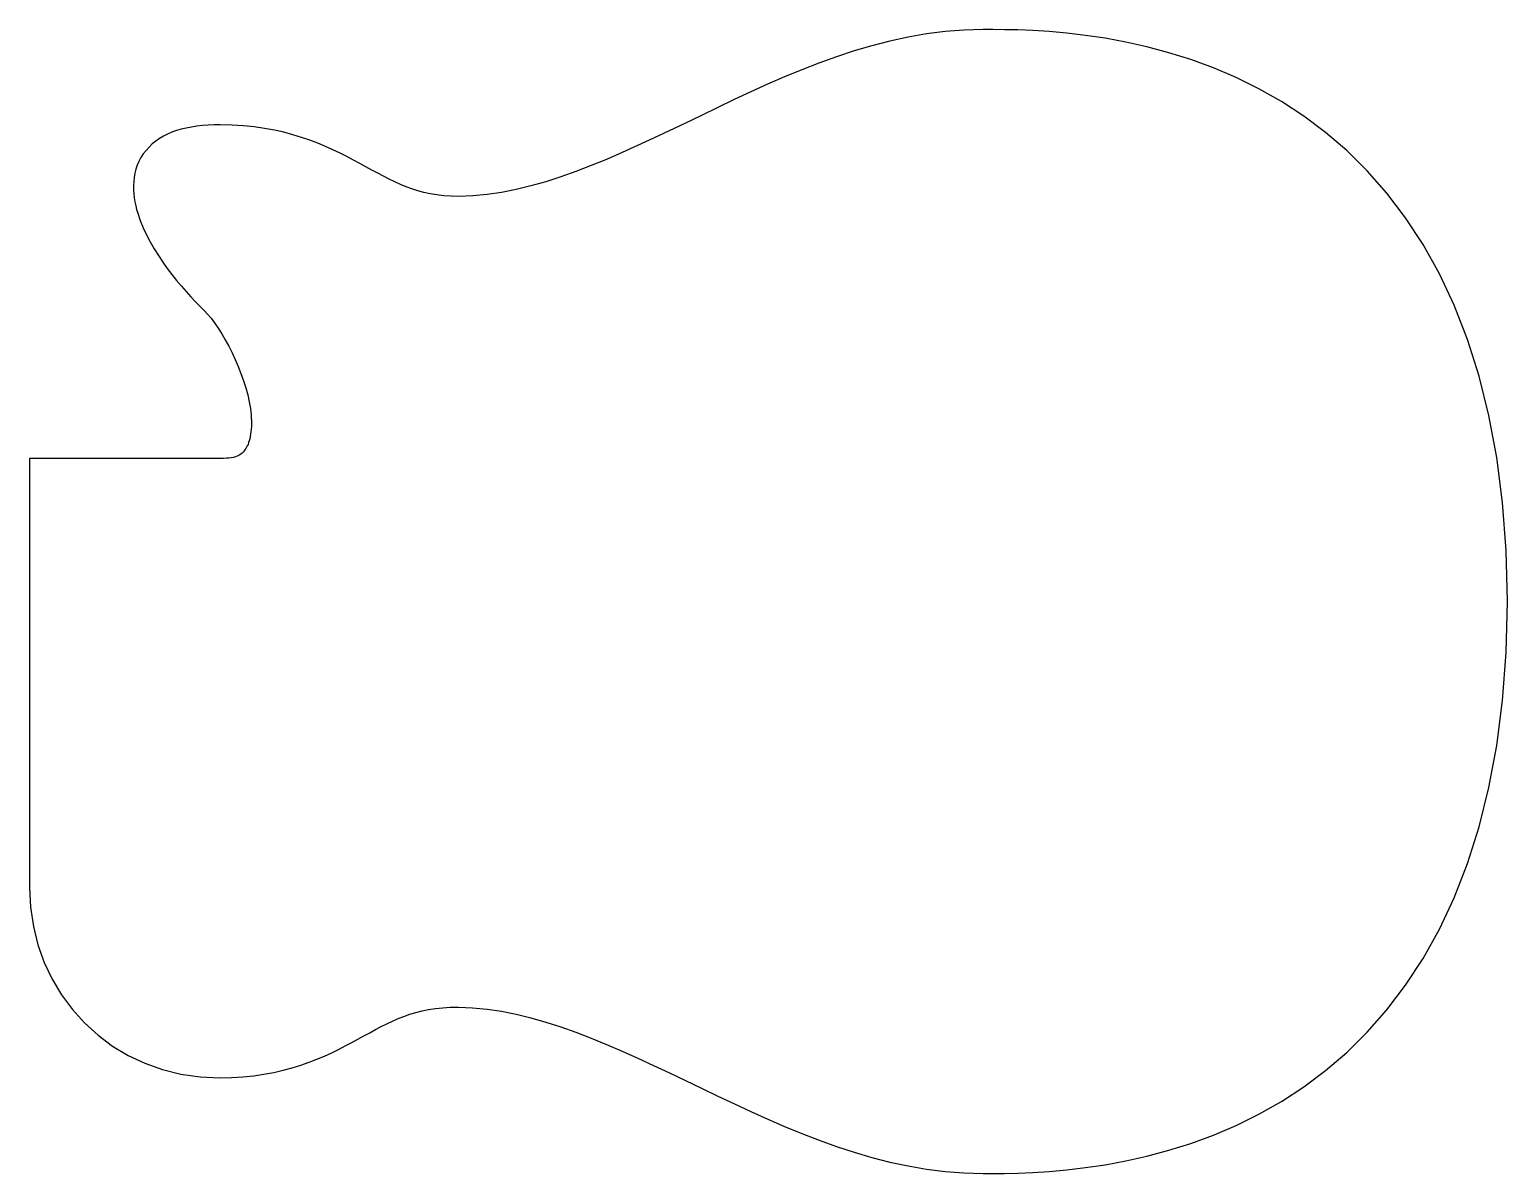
# Model space of a CAD drawing. Extents: x 6 to 316, y 27 to 267.
import ezdxf

# ---------------------------------------------------------------- set-up
doc = ezdxf.new("R2010")
doc.units = 0
doc.layers.add('outerShellIn', color=7, linetype='CONTINUOUS')

msp = doc.modelspace()

# ---------------------------------------------------------------- linework, layer by layer
at = {"layer": 'outerShellIn', "color": 7}
for p, q in [((201.5002, 266.894219), (197.54693, 266.586336)), ((205.5, 267), (201.5002, 266.894219)), ((207.5746, 266.997659), (205.5, 267)), ((210.02911, 266.975529), (207.5746, 266.997659)), ((212.83463, 266.910969), (210.02911, 266.975529)), ((215.96223, 266.781313), (212.83463, 266.910969)), ((219.38299, 266.563911), (215.96223, 266.781313)), ((182.17639, 263.617593), (178.43873, 262.512058)), ((185.95491, 264.591979), (182.17639, 263.617593)), ((189.77541, 265.421025), (185.95491, 264.591979)), ((193.63904, 266.090541), (189.77541, 265.421025)), ((197.54693, 266.586336), (193.63904, 266.090541)), ((223.068, 266.236111), (219.38299, 266.563911)), ((226.98834, 265.775257), (223.068, 266.236111)), ((231.11509, 265.158697), (226.98834, 265.775257)), ((235.41934, 264.363776), (231.11509, 265.158697)), ((239.87216, 263.367842), (235.41934, 264.363776)), ((174.74079, 261.289563), (171.08143, 259.964301)), ((178.43873, 262.512058), (174.74079, 261.289563)), ((244.44465, 262.148241), (239.87216, 263.367842)), ((249.10787, 260.682318), (244.44465, 262.148241)), ((253.83292, 258.947421), (249.10787, 260.682318)), ((167.45953, 258.55046), (163.87395, 257.062233)), ((171.08143, 259.964301), (167.45953, 258.55046)), ((258.59088, 256.920895), (253.83292, 258.947421)), ((160.32355, 255.513808), (156.80721, 253.919377)), ((163.87395, 257.062233), (160.32355, 255.513808)), ((263.35282, 254.580087), (258.59088, 256.920895)), ((268.08984, 251.902344), (263.35282, 254.580087)), ((153.32379, 252.293131), (149.87215, 250.649259)), ((156.80721, 253.919377), (153.32379, 252.293131)), ((272.76625, 248.861299), (268.08984, 251.902344)), ((146.45117, 249.001953), (143.05933, 247.365834)), ((149.87215, 250.649259), (146.45117, 249.001953)), ((277.34671, 245.433921), (272.76625, 248.861299)), ((34.451934, 245.058164), (33.583176, 244.620099)), ((35.365282, 245.447382), (34.451934, 245.058164)), ((36.322662, 245.789256), (35.365282, 245.447382)), ((37.323517, 246.085286), (36.322662, 245.789256)), ((38.36729, 246.336974), (37.323517, 246.085286)), ((39.453424, 246.545821), (38.36729, 246.336974)), ((40.581361, 246.713329), (39.453424, 246.545821)), ((41.750545, 246.841), (40.581361, 246.713329)), ((42.960417, 246.93033), (41.750545, 246.841)), ((44.210421, 246.98283), (42.960417, 246.93033)), ((45.5, 247), (44.210421, 246.98283)), ((47.976682, 246.950775), (45.5, 247)), ((50.347082, 246.807777), (47.976682, 246.950775)), ((52.615479, 246.578022), (50.347082, 246.807777)), ((54.786153, 246.268527), (52.615479, 246.578022)), ((56.863383, 245.886307), (54.786153, 246.268527)), ((58.851448, 245.438379), (56.863383, 245.886307)), ((60.754628, 244.931758), (58.851448, 245.438379)), ((62.577203, 244.373461), (60.754628, 244.931758)), ((139.69578, 245.753577), (136.3604, 244.176455)), ((143.05933, 247.365834), (139.69578, 245.753577)), ((281.80283, 241.602558), (277.34671, 245.433921)), ((30.565185, 242.349349), (29.927734, 241.644531)), ((31.250012, 242.997813), (30.565185, 242.349349)), ((31.981658, 243.591425), (31.250012, 242.997813)), ((32.759565, 244.131687), (31.981658, 243.591425)), ((33.583176, 244.620099), (32.759565, 244.131687)), ((64.323451, 243.770504), (62.577203, 244.373461)), ((65.997653, 243.129903), (64.323451, 243.770504)), ((67.604087, 242.458674), (65.997653, 243.129903)), ((69.147034, 241.763833), (67.604087, 242.458674)), ((133.05303, 242.645739), (129.77355, 241.172703)), ((136.3604, 244.176455), (133.05303, 242.645739)), ((28.440285, 239.32756), (28.09204, 238.512378)), ((28.859955, 240.123541), (28.440285, 239.32756)), ((29.354591, 240.896979), (28.859955, 240.123541)), ((29.927734, 241.644531), (29.354591, 240.896979)), ((70.630772, 241.052396), (69.147034, 241.763833)), ((72.059581, 240.331379), (70.630772, 241.052396)), ((73.437741, 239.607799), (72.059581, 240.331379)), ((74.769531, 238.888672), (73.437741, 239.607799)), ((76.057608, 238.183276), (74.769531, 238.888672)), ((126.52181, 239.768618), (123.29768, 238.444757)), ((129.77355, 241.172703), (126.52181, 239.768618)), ((286.10623, 237.349556), (281.80283, 241.602558)), ((27.440445, 235.985052), (27.342495, 235.126493)), ((27.595661, 236.837782), (27.440445, 235.985052)), ((27.811679, 237.681338), (27.595661, 236.837782)), ((28.09204, 238.512378), (27.811679, 237.681338)), ((77.307392, 237.498501), (76.057608, 238.183276)), ((78.527305, 236.837781), (77.307392, 237.498501)), ((79.725769, 236.204551), (78.527305, 236.837781)), ((80.911206, 235.602245), (79.725769, 236.204551)), ((82.092038, 235.034297), (80.911206, 235.602245)), ((116.93168, 236.082794), (113.78954, 235.067238)), ((120.10101, 237.212391), (116.93168, 236.082794)), ((123.29768, 238.444757), (120.10101, 237.212391)), ((290.22852, 232.657263), (286.10623, 237.349556)), ((27.342495, 235.126493), (27.298255, 234.265445)), ((27.298255, 234.265445), (27.304155, 233.405252)), ((27.304155, 233.405252), (27.356735, 232.549256)), ((27.356735, 232.549256), (27.452415, 231.700799)), ((83.276688, 234.504141), (82.092038, 235.034297)), ((84.473578, 234.015211), (83.276688, 234.504141)), ((85.69113, 233.570941), (84.473578, 234.015211)), ((86.937767, 233.174765), (85.69113, 233.570941)), ((88.22191, 232.830118), (86.937767, 233.174765)), ((89.551981, 232.540433), (88.22191, 232.830118)), ((90.936404, 232.309145), (89.551981, 232.540433)), ((104.52489, 232.817535), (101.49014, 232.370864)), ((107.58628, 233.423336), (104.52489, 232.817535)), ((110.67445, 234.176994), (107.58628, 233.423336)), ((113.78954, 235.067238), (110.67445, 234.176994)), ((294.14129, 227.508025), (290.22852, 232.657263)), ((27.452415, 231.700799), (27.587648, 230.863224)), ((27.587648, 230.863224), (27.758896, 230.039875)), ((27.758896, 230.039875), (27.962617, 229.234092)), ((92.3836, 232.139687), (90.936404, 232.309145)), ((93.901991, 232.035494), (92.3836, 232.139687)), ((95.5, 232), (93.901991, 232.035494)), ((98.481886, 232.094595), (95.5, 232)), ((101.49014, 232.370864), (98.481886, 232.094595)), ((27.962617, 229.234092), (28.19527, 228.449219)), ((28.19527, 228.449219), (28.732303, 226.911385)), ((28.732303, 226.911385), (29.353935, 225.393281)), ((297.81617, 221.884188), (294.14129, 227.508025)), ((29.353935, 225.393281), (30.0516, 223.898181)), ((30.0516, 223.898181), (30.816731, 222.429359)), ((30.816731, 222.429359), (31.640761, 220.990089)), ((31.640761, 220.990089), (32.515126, 219.583645)), ((301.22475, 215.768101), (297.81617, 221.884188)), ((32.515126, 219.583645), (33.431258, 218.213301)), ((33.431258, 218.213301), (34.380591, 216.882331)), ((34.380591, 216.882331), (35.354559, 215.59401)), ((35.354559, 215.59401), (36.344595, 214.35161)), ((36.344595, 214.35161), (37.342133, 213.158407)), ((304.33865, 209.14211), (301.22475, 215.768101)), ((37.342133, 213.158407), (38.338607, 212.017674)), ((38.338607, 212.017674), (39.325451, 210.932685)), ((39.325451, 210.932685), (40.294098, 209.906714)), ((40.294098, 209.906714), (41.235982, 208.943035)), ((41.235982, 208.943035), (42.142536, 208.044922)), ((42.142536, 208.044922), (42.8459, 207.30398)), ((307.12948, 201.988562), (304.33865, 209.14211)), ((42.8459, 207.30398), (43.571474, 206.434677)), ((43.571474, 206.434677), (44.311678, 205.449005)), ((44.311678, 205.449005), (45.058931, 204.358956)), ((45.058931, 204.358956), (45.805652, 203.176522)), ((45.805652, 203.176522), (46.54426, 201.913694)), ((46.54426, 201.913694), (47.267174, 200.582465)), ((309.56884, 194.2898), (307.12948, 201.988562)), ((47.267174, 200.582465), (47.966814, 199.194825)), ((47.966814, 199.194825), (48.635599, 197.762767)), ((48.635599, 197.762767), (49.265948, 196.29828)), ((49.265948, 196.29828), (49.85028, 194.81336)), ((49.85028, 194.81336), (50.381015, 193.32)), ((50.381015, 193.32), (50.850571, 191.83018)), ((311.62835, 186.02818), (309.56884, 194.2898)), ((50.850571, 191.83018), (51.251369, 190.35591)), ((51.251369, 190.35591), (51.575827, 188.90917)), ((51.575827, 188.90917), (51.816364, 187.50195)), ((51.816364, 187.50195), (51.903044, 186.81871)), ((51.903044, 186.81871), (51.967604, 186.15322)), ((51.967604, 186.15322), (52.010884, 185.50664)), ((313.27961, 177.18604), (311.62835, 186.02818)), ((51.988154, 183.13262), (51.937714, 182.59798)), ((52.021544, 183.69196), (51.988154, 183.13262)), ((52.010884, 185.50664), (52.033734, 184.88013)), ((52.037034, 184.27485), (52.021544, 183.69196)), ((52.033734, 184.88013), (52.037034, 184.27485)), ((51.324174, 179.97402), (51.177979, 179.64482)), ((51.459222, 180.33604), (51.324174, 179.97402)), ((51.58228, 180.72973), (51.459222, 180.33604)), ((51.692504, 181.15393), (51.58228, 180.72973)), ((51.789044, 181.60748), (51.692504, 181.15393)), ((51.871064, 182.08922), (51.789044, 181.60748)), ((51.937714, 182.59798), (51.871064, 182.08922)), ((8, 177), (5.5, 177)), ((5.5, 177), (5.5, 173.5625)), ((10.5, 177), (8, 177)), ((13, 177), (10.5, 177)), ((15.5, 177), (13, 177)), ((18, 177), (15.5, 177)), ((20.5, 177), (18, 177)), ((23, 177), (20.5, 177)), ((25.5, 177), (23, 177)), ((28, 177), (25.5, 177)), ((30.5, 177), (28, 177)), ((33, 177), (30.5, 177)), ((35.5, 177), (33, 177)), ((38, 177), (35.5, 177)), ((40.5, 177), (38, 177)), ((43, 177), (40.5, 177)), ((45.5, 177), (43, 177)), ((46.170535, 177.0101), (45.5, 177)), ((46.778613, 177.0402), (46.170535, 177.0101)), ((47.328319, 177.0899), (46.778613, 177.0402)), ((47.823739, 177.1588), (47.328319, 177.0899)), ((48.268958, 177.2465), (47.823739, 177.1588)), ((48.668062, 177.35273), (48.268958, 177.2465)), ((49.025134, 177.47707), (48.668062, 177.35273)), ((49.344261, 177.61914), (49.025134, 177.47707)), ((49.629529, 177.77858), (49.344261, 177.61914)), ((49.885021, 177.95501), (49.629529, 177.77858)), ((50.114825, 178.14806), (49.885021, 177.95501)), ((50.323024, 178.35736), (50.114825, 178.14806)), ((50.513704, 178.58254), (50.323024, 178.35736)), ((50.69095, 178.82322), (50.513704, 178.58254)), ((50.858849, 179.07904), (50.69095, 178.82322)), ((51.021484, 179.34961), (50.858849, 179.07904)), ((51.177979, 179.64482), (51.021484, 179.34961)), ((314.49423, 167.74574), (313.27961, 177.18604)), ((5.5, 173.5625), (5.5, 170.125)), ((5.5, 170.125), (5.5, 166.6875)), ((315.24383, 157.68961), (314.49423, 167.74574)), ((5.5, 166.6875), (5.5, 163.25)), ((5.5, 163.25), (5.5, 159.8125)), ((5.5, 159.8125), (5.5, 156.375)), ((5.5, 156.375), (5.5, 152.9375)), ((315.5, 147), (315.24383, 157.68961)), ((5.5, 152.9375), (5.5, 149.5)), ((5.5, 149.5), (5.5, 146.0625)), ((5.5, 146.0625), (5.5, 142.625)), ((315.24383, 136.31006), (315.5, 147)), ((5.5, 142.625), (5.5, 139.1875)), ((5.5, 139.1875), (5.5, 135.75)), ((5.5, 135.75), (5.5, 132.3125)), ((314.49423, 126.25394), (315.24383, 136.31006)), ((5.5, 132.3125), (5.5, 128.875)), ((5.5, 128.875), (5.5, 125.4375)), ((5.5, 125.4375), (5.5, 122)), ((313.27961, 116.81363), (314.49423, 126.25394)), ((5.5, 122), (5.5, 119.8125)), ((5.5, 119.8125), (5.5, 117.625)), ((5.5, 117.625), (5.5, 115.4375)), ((5.5, 115.4375), (5.5, 113.25)), ((311.62835, 107.97149), (313.27961, 116.81363)), ((5.5, 113.25), (5.5, 111.0625)), ((5.5, 111.0625), (5.5, 108.875)), ((5.5, 108.875), (5.5, 106.6875)), ((5.5, 106.6875), (5.5, 104.5)), ((309.56884, 99.70987), (311.62835, 107.97149)), ((5.5, 104.5), (5.5, 102.3125)), ((5.5, 102.3125), (5.5, 100.125)), ((5.5, 100.125), (5.5, 97.9375)), ((307.12948, 92.01111), (309.56884, 99.70987)), ((5.5, 97.9375), (5.5, 95.75)), ((5.5, 95.75), (5.5, 93.5625)), ((5.5, 93.5625), (5.5, 91.375)), ((5.5, 91.375), (5.5, 89.1875)), ((304.33865, 84.85756), (307.12948, 92.01111)), ((5.5, 89.1875), (5.5, 87)), ((5.5, 87), (5.701927, 82.84282)), ((301.22475, 78.23157), (304.33865, 84.85756)), ((5.701927, 82.84282), (6.295418, 78.8211)), ((6.295418, 78.8211), (7.262036, 74.95327)), ((297.81616, 72.11549), (301.22475, 78.23157)), ((7.262036, 74.95327), (8.583347, 71.25779)), ((294.14129, 66.49165), (297.81616, 72.11549)), ((8.583347, 71.25779), (10.240914, 67.7531)), ((10.240914, 67.7531), (12.216303, 64.45766)), ((290.22852, 61.34241), (294.14129, 66.49165)), ((12.216303, 64.45766), (14.491078, 61.3899)), ((14.491078, 61.3899), (17.046802, 58.56829)), ((80.433163, 58.39971), (81.608268, 58.95654)), ((81.608268, 58.95654), (82.793651, 59.47558)), ((82.793651, 59.47558), (83.998598, 59.95343)), ((83.998598, 59.95343), (85.232397, 60.38669)), ((85.232397, 60.38669), (86.504336, 60.77194)), ((86.504336, 60.77194), (87.823704, 61.10579)), ((87.823704, 61.10579), (89.199787, 61.38483)), ((89.199787, 61.38483), (90.641874, 61.60565)), ((90.641874, 61.60565), (92.159251, 61.76485)), ((92.159251, 61.76485), (93.761208, 61.85905)), ((93.761208, 61.85905), (95.457031, 61.88475)), ((95.457031, 61.88475), (98.44484, 61.77496)), ((98.44484, 61.77496), (101.45861, 61.48578)), ((101.45861, 61.48578), (104.49849, 61.02839)), ((104.49849, 61.02839), (107.56463, 60.41396)), ((107.56463, 60.41396), (110.65717, 59.65368)), ((110.65717, 59.65368), (113.77628, 58.75873)), ((286.10623, 56.65012), (290.22852, 61.34241)), ((17.046802, 58.56829), (19.865041, 56.01127)), ((19.865041, 56.01127), (22.927359, 53.73729)), ((74.386719, 55.16797), (75.649756, 55.86265)), ((75.649756, 55.86265), (76.876631, 56.53657)), ((76.876631, 56.53657), (78.076632, 57.18632)), ((78.076632, 57.18632), (79.259047, 57.8085)), ((79.259047, 57.8085), (80.433163, 58.39971)), ((113.77628, 58.75873), (116.92209, 57.74028)), ((116.92209, 57.74028), (120.09476, 56.60951)), ((120.09476, 56.60951), (123.29444, 55.3776)), ((281.80283, 52.39712), (286.10623, 56.65012)), ((22.927359, 53.73729), (26.215321, 51.76479)), ((68.871999, 52.32554), (70.328556, 53.03063)), ((70.328556, 53.03063), (71.730072, 53.74408)), ((71.730072, 53.74408), (73.081231, 54.45887)), ((73.081231, 54.45887), (74.386719, 55.16797)), ((123.29444, 55.3776), (126.52127, 54.05573)), ((126.52127, 54.05573), (129.77541, 52.65507)), ((26.215321, 51.76479), (29.71049, 50.11223)), ((29.71049, 50.11223), (33.394431, 48.79805)), ((60.599593, 49.17098), (62.401641, 49.72905)), ((62.401641, 49.72905), (64.125221, 50.33055)), ((64.125221, 50.33055), (65.775017, 50.96848)), ((65.775017, 50.96848), (67.355714, 51.63582)), ((67.355714, 51.63582), (68.871999, 52.32554)), ((129.77541, 52.65507), (133.05701, 51.18682)), ((133.05701, 51.18682), (136.36621, 49.66213)), ((136.36621, 49.66213), (139.70317, 48.0922)), ((277.34671, 48.56575), (281.80283, 52.39712)), ((33.394431, 48.79805), (37.248708, 47.84071)), ((37.248708, 47.84071), (41.254887, 47.25864)), ((41.254887, 47.25864), (45.394531, 47.07031)), ((45.394531, 47.07031), (47.877058, 47.12781)), ((47.877058, 47.12781), (50.248318, 47.27787)), ((50.248318, 47.27787), (52.512995, 47.51347)), ((52.512995, 47.51347), (54.675776, 47.8276)), ((54.675776, 47.8276), (56.741345, 48.21324)), ((56.741345, 48.21324), (58.714389, 48.66337)), ((58.714389, 48.66337), (60.599593, 49.17098)), ((139.70317, 48.0922), (143.06803, 46.4882)), ((272.76625, 45.13838), (277.34671, 48.56575)), ((143.06803, 46.4882), (146.46094, 44.86131)), ((146.46094, 44.86131), (149.88279, 43.22405)), ((268.08984, 42.09733), (272.76625, 45.13838)), ((149.88279, 43.22405), (153.33513, 41.59083)), ((153.33513, 41.59083), (156.81907, 39.97568)), ((263.35282, 39.41959), (268.08984, 42.09733)), ((156.81907, 39.97568), (160.33575, 38.39261)), ((160.33575, 38.39261), (163.88629, 36.85563)), ((258.59088, 37.07878), (263.35282, 39.41959)), ((163.88629, 36.85563), (167.47183, 35.37876)), ((167.47183, 35.37876), (171.09349, 33.97602)), ((249.10787, 33.31735), (253.83292, 35.05225)), ((253.83292, 35.05225), (258.59088, 37.07878)), ((171.09349, 33.97602), (174.75239, 32.66143)), ((174.75239, 32.66143), (178.44968, 31.449)), ((178.44968, 31.449), (182.18647, 30.35275)), ((239.87217, 30.63183), (244.44465, 31.85143)), ((244.44465, 31.85143), (249.10787, 33.31735)), ((182.18647, 30.35275), (185.96389, 29.38669)), ((185.96389, 29.38669), (189.78307, 28.56486)), ((189.78307, 28.56486), (193.64515, 27.90125)), ((193.64515, 27.90125), (197.55124, 27.40989)), ((223.068, 27.76356), (226.98834, 28.22441)), ((226.98834, 28.22441), (231.1151, 28.84097)), ((231.1151, 28.84097), (235.41934, 29.63589)), ((235.41934, 29.63589), (239.87217, 30.63183)), ((197.55124, 27.40989), (201.50248, 27.10479)), ((201.50248, 27.10479), (205.5, 27)), ((205.5, 27), (207.5746, 27.002)), ((207.5746, 27.002), (210.02911, 27.0241)), ((210.02911, 27.0241), (212.83463, 27.0887)), ((212.83463, 27.0887), (215.96223, 27.21836)), ((215.96223, 27.21836), (219.38299, 27.43576)), ((219.38299, 27.43576), (223.068, 27.76356))]:
    msp.add_line(p, q, dxfattribs=at)

doc.saveas('drawing.dxf')
